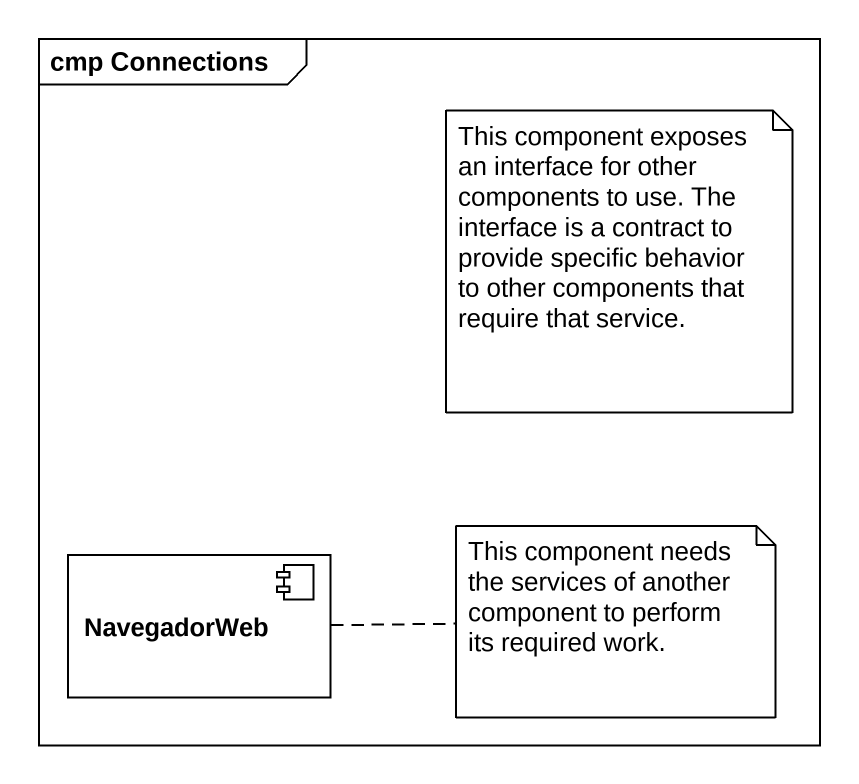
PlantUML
@startuml
mainframe cmp Connections
component NavegadorWeb
note as N1
  This component exposes an interface for other components to use. The interface is a contract to provide specific behavior to other components that require that service.
end note
note right of NavegadorWeb : This component needs the services of another component to perform its required work.
@enduml
